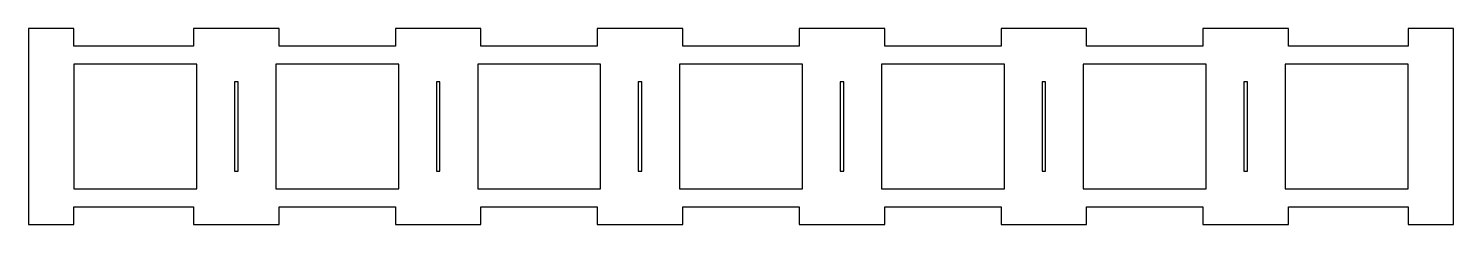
# Model space of a CAD drawing. Header units: metres. Extents: x 48 to 848, y 188 to 298.
import ezdxf

# ---------------------------------------------------------------- set-up
doc = ezdxf.new("R2010")
doc.units = ezdxf.units.M
doc.layers.add('InnerContour', color=2, linetype='Continuous')
doc.layers.add('OuterContour', color=3, linetype='Continuous')

msp = doc.modelspace()

# ---------------------------------------------------------------- linework, layer by layer
at = {"layer": 'InnerContour'}
for points in [[(73.8, 277.55), (73.8, 207.55), (142.8, 207.55), (142.8, 277.55)], [(187.14, 277.55), (187.14, 207.55), (256.14, 207.55), (256.14, 277.55)], [(300.47, 277.55), (300.47, 207.55), (369.47, 207.55), (369.47, 277.55)], [(413.8, 277.55), (413.8, 207.55), (482.8, 207.55), (482.8, 277.55)], [(527.14, 277.55), (527.14, 207.55), (596.14, 207.55), (596.14, 277.55)], [(640.47, 277.55), (640.47, 207.55), (709.47, 207.55), (709.47, 277.55)], [(753.8, 277.55), (753.8, 207.55), (822.8, 207.55), (822.8, 277.55)], [(163.97, 267.55), (163.97, 217.55), (165.97, 217.55), (165.97, 267.55)], [(277.3, 267.55), (277.3, 217.55), (279.3, 217.55), (279.3, 267.55)], [(390.64, 267.55), (390.64, 217.55), (392.64, 217.55), (392.64, 267.55)], [(503.97, 267.55), (503.97, 217.55), (505.97, 217.55), (505.97, 267.55)], [(617.3, 267.55), (617.3, 217.55), (619.3, 217.55), (619.3, 267.55)], [(730.63, 267.55), (730.63, 217.55), (732.63, 217.55), (732.63, 267.55)]]:
    msp.add_lwpolyline(points, close=True, dxfattribs=at)
at = {"layer": 'OuterContour'}
msp.add_lwpolyline([(822.8, 287.55), (755.63, 287.55), (755.63, 297.55), (707.63, 297.55), (707.63, 287.55), (642.3, 287.55), (642.3, 297.55), (594.3, 297.55), (594.3, 287.55), (528.97, 287.55), (528.97, 297.55), (480.97, 297.55), (480.97, 287.55), (415.64, 287.55), (415.64, 297.55), (367.64, 297.55), (367.64, 287.55), (302.3, 287.55), (302.3, 297.55), (254.3, 297.55), (254.3, 287.55), (188.97, 287.55), (188.97, 297.55), (140.97, 297.55), (140.97, 287.55), (73.8, 287.55), (73.8, 297.55), (48.3, 297.55), (48.3, 187.55), (73.8, 187.55), (73.8, 197.55), (140.97, 197.55), (140.97, 187.55), (188.97, 187.55), (188.97, 197.55), (254.3, 197.55), (254.3, 187.55), (302.3, 187.55), (302.3, 197.55), (367.64, 197.55), (367.64, 187.55), (415.64, 187.55), (415.64, 197.55), (480.97, 197.55), (480.97, 187.55), (528.97, 187.55), (528.97, 197.55), (594.3, 197.55), (594.3, 187.55), (642.3, 187.55), (642.3, 197.55), (707.63, 197.55), (707.63, 187.55), (755.63, 187.55), (755.63, 197.55), (822.8, 197.55), (822.8, 187.55), (848.3, 187.55), (848.3, 297.55), (822.8, 297.55)], close=True, dxfattribs=at)

doc.saveas('drawing.dxf')
